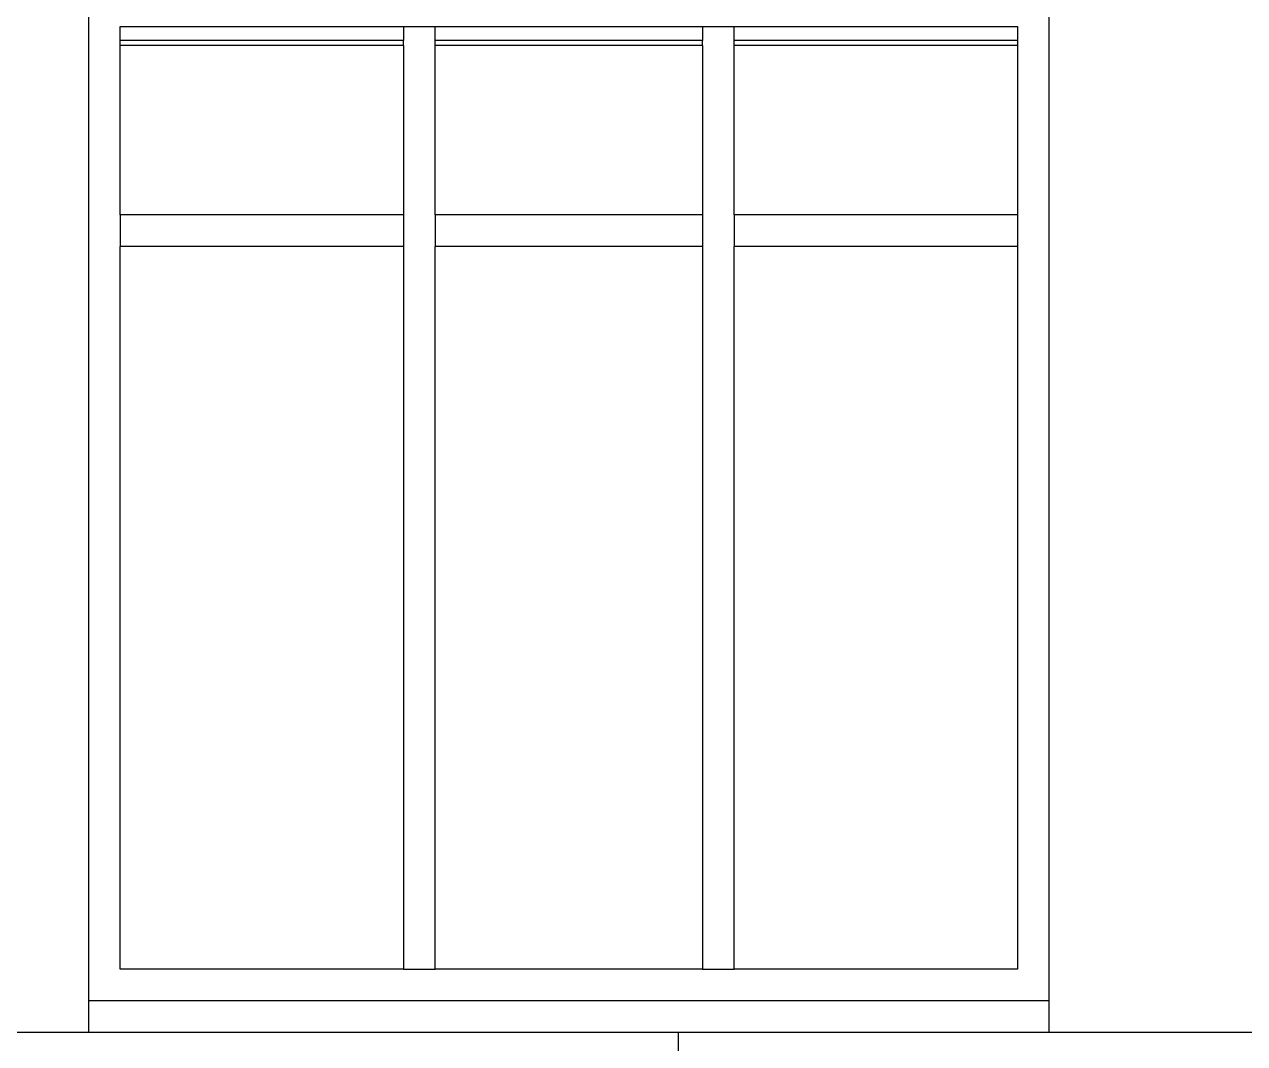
# Model space of a CAD drawing. Extents: x -49.7 to 49.7, y -10.2 to 18.8.
# Drawn here: x -6.901 to -3.051, y 8.261 to 11.477 of the extents above; entities that cross this region are included whole.
import ezdxf

# ---------------------------------------------------------------- set-up
doc = ezdxf.new("R2010")
doc.units = 0
doc.layers.get('0').update_dxf_attribs({"linetype": 'CONTINUOUS'})
doc.layers.add('SECTIONCUTEDGES', color=7, linetype='CONTINUOUS')

msp = doc.modelspace()

# ---------------------------------------------------------------- linework, layer by layer
for p, q in [((-6.6974, 8.3963), (-6.6974, 11.5706)), ((-3.668, 11.5706), (-3.668, 8.3963)), ((-6.598, 11.4266), (-6.598, 11.4706)), ((-6.598, 11.4706), (-5.7041, 11.4706)), ((-5.7041, 11.4706), (-5.6048, 11.4706)), ((-5.7041, 11.4706), (-5.7041, 11.4266)), ((-5.6048, 11.4706), (-4.7605, 11.4706)), ((-5.6048, 11.4266), (-5.6048, 11.4706)), ((-4.7605, 11.4706), (-4.6612, 11.4706)), ((-4.7605, 11.4706), (-4.7605, 11.4266)), ((-4.6612, 11.4266), (-4.6612, 11.4706)), ((-4.6612, 11.4706), (-3.7673, 11.4706)), ((-3.7673, 11.4706), (-3.7673, 11.4266)), ((-5.7041, 11.4266), (-6.598, 11.4266)), ((-6.598, 11.4106), (-6.598, 11.4266)), ((-6.598, 10.8763), (-6.598, 11.4106)), ((-5.7041, 11.4106), (-6.598, 11.4106)), ((-5.7041, 11.4106), (-5.7041, 11.4266)), ((-5.7041, 11.4106), (-5.7041, 10.8763)), ((-4.7605, 11.4266), (-5.6048, 11.4266)), ((-5.6048, 11.4106), (-5.6048, 11.4266)), ((-4.7605, 11.4106), (-5.6048, 11.4106)), ((-5.6048, 10.8763), (-5.6048, 11.4106)), ((-4.7605, 11.4106), (-4.7605, 11.4266)), ((-4.7605, 11.4106), (-4.7605, 10.8763)), ((-3.7673, 11.4266), (-4.6612, 11.4266)), ((-4.6612, 11.4106), (-4.6612, 11.4266)), ((-4.6612, 10.8763), (-4.6612, 11.4106)), ((-3.7673, 11.4106), (-4.6612, 11.4106)), ((-3.7673, 11.4266), (-3.7673, 11.4106)), ((-3.7673, 11.4106), (-3.7673, 10.8763)), ((-5.7041, 10.8763), (-6.598, 10.8763)), ((-6.598, 10.8763), (-6.598, 10.7763)), ((-5.7041, 10.8763), (-5.7041, 10.7763)), ((-4.7605, 10.8763), (-5.6048, 10.8763)), ((-5.6048, 10.8763), (-5.6048, 10.7763)), ((-4.7605, 10.8763), (-4.7605, 10.7763)), ((-3.7673, 10.8763), (-4.6612, 10.8763)), ((-4.6612, 10.8763), (-4.6612, 10.7763)), ((-3.7673, 10.8763), (-3.7673, 10.7763)), ((-5.7041, 10.7763), (-6.598, 10.7763)), ((-6.598, 8.4963), (-6.598, 10.7763)), ((-5.7041, 10.7763), (-5.7041, 8.4963)), ((-4.7605, 10.7763), (-5.6048, 10.7763)), ((-5.6048, 8.4963), (-5.6048, 10.7763)), ((-4.7605, 10.7763), (-4.7605, 8.4963)), ((-3.7673, 10.7763), (-4.6612, 10.7763)), ((-4.6612, 8.4963), (-4.6612, 10.7763)), ((-3.7673, 10.7763), (-3.7673, 8.4963)), ((-5.7041, 8.4963), (-6.598, 8.4963)), ((-5.7041, 8.4963), (-5.6048, 8.4963)), ((-4.7605, 8.4963), (-5.6048, 8.4963)), ((-4.7605, 8.4963), (-4.6612, 8.4963)), ((-3.7673, 8.4963), (-4.6612, 8.4963)), ((-3.668, 8.3963), (-6.6974, 8.3963)), ((-6.6974, 8.2963), (-6.6974, 8.3963)), ((-3.668, 8.3963), (-3.668, 8.2963))]:
    msp.add_line(p, q)
at = {"layer": 'SECTIONCUTEDGES'}
for p, q in [((-6.6974, 8.2963), (-7.8396, 8.2963)), ((-4.8372, 8.2963), (-6.6974, 8.2963)), ((-4.8372, 8.1763), (-4.8372, 8.2963)), ((-3.668, 8.2963), (-4.8372, 8.2963)), ((-2.5257, 8.2963), (-3.668, 8.2963))]:
    msp.add_line(p, q, dxfattribs=at)

doc.saveas('drawing.dxf')
